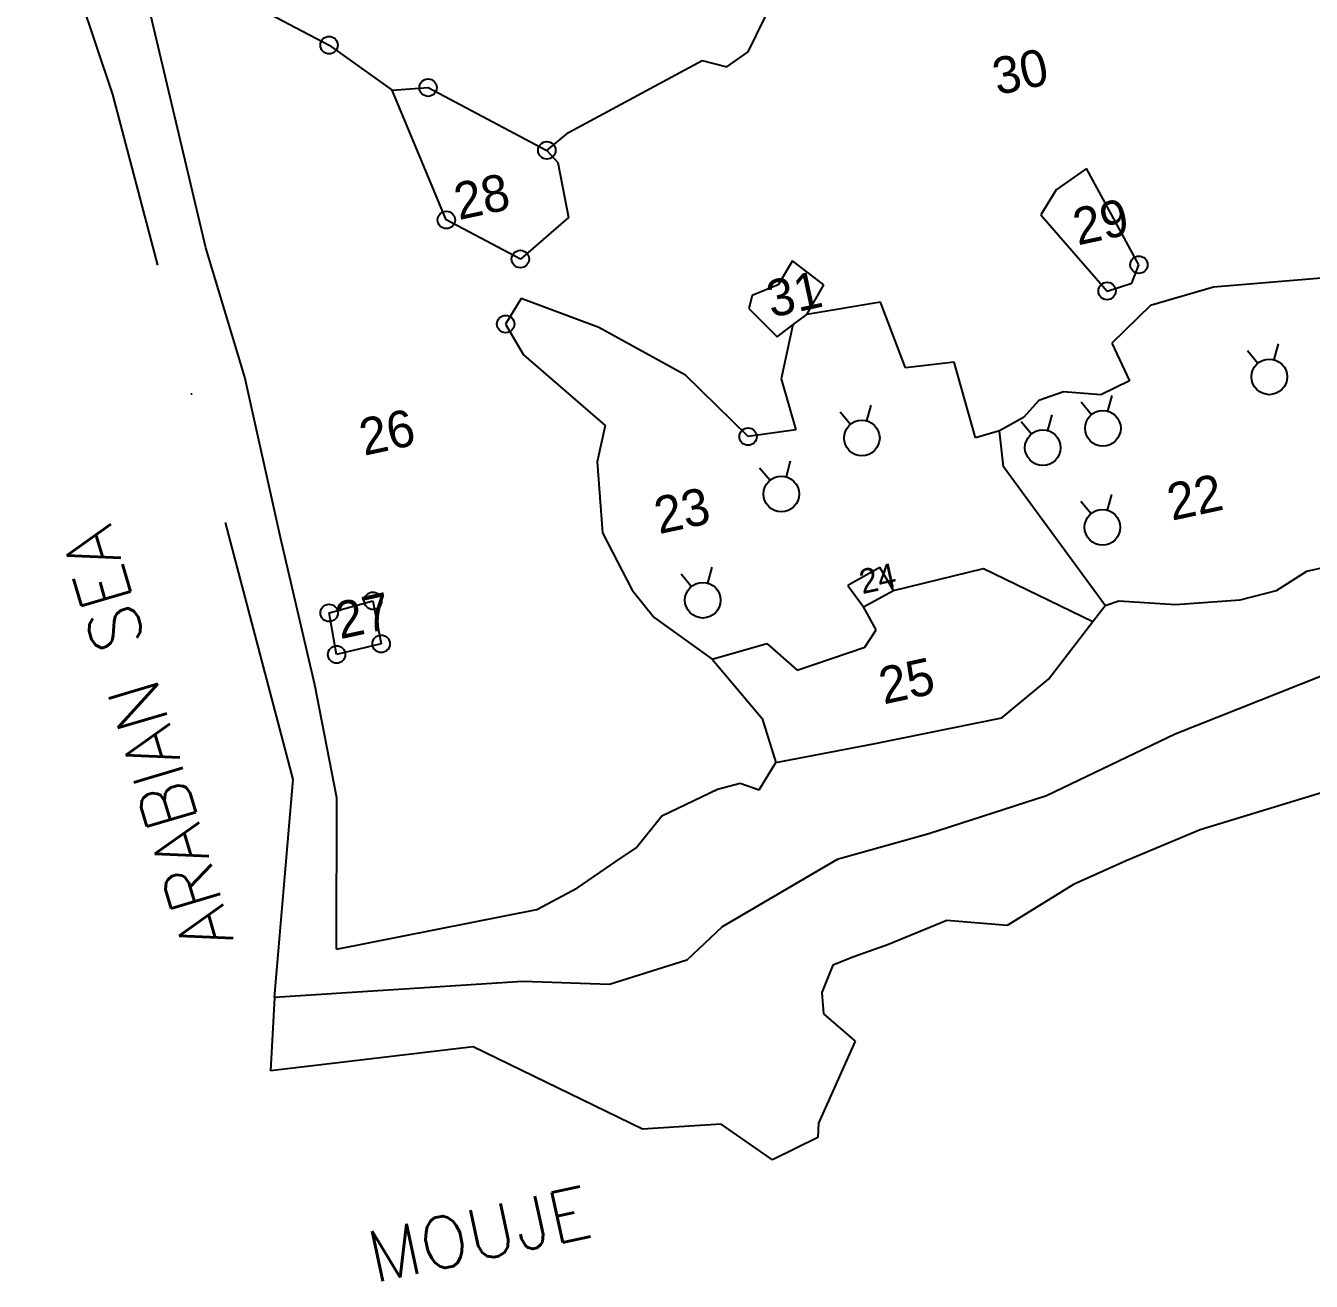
# Model space of a CAD drawing. Header units: metres. Extents: x 328584 to 331613, y 1804654 to 1807240.
# Drawn here: x 328705 to 329319, y 1804654 to 1805254 of the extents above; entities that cross this region are included whole.
import ezdxf

# ---------------------------------------------------------------- set-up
doc = ezdxf.new("R2010")
doc.units = ezdxf.units.M
doc.linetypes.add('DASHDOT', pattern=[25.4, 12.7, -6.35, 0, -6.35])
for name, color, linetype in [('OFF', 1, 'Continuous'), ('POLY_PARCEL', 6, 'Continuous'), ('POLY_WATER', 4, 'Continuous'), ('TEXT_MAPOUT', 7, 'Continuous'), ('TEXT_PARCEL', 7, 'Continuous'), ('V_BOUND_STREAM_LINE', 7, 'DASHDOT')]:
    doc.layers.add(name, color=color, linetype=linetype)
doc.styles.get("Standard").update_dxf_attribs({"font": 'simplex.shx'})
doc.styles.add('TEXT_MAP', font='', dxfattribs={"height": 0.5})
doc.styles.get('TEXT_MAP').set_extended_font_data('Kruti Dev 050')

msp = doc.modelspace()

# ---------------------------------------------------------------- linework, layer by layer
for points in [[(329303.39, 1805101.83), (329301.35, 1805094.32)], [(329288.73, 1805098.66), (329293.7, 1805092.66)], [(329223.9, 1805077.27), (329221.86, 1805069.75)], [(329094.1, 1805069.44), (329099.06, 1805063.44)], [(329108.76, 1805072.61), (329106.72, 1805065.1)], [(329209.24, 1805074.1), (329214.2, 1805068.1)], [(329180.52, 1805064.81), (329185.48, 1805058.82)], [(329195.18, 1805067.98), (329193.14, 1805060.47)], [(329070.29, 1805045.88), (329068.25, 1805038.37)], [(329055.64, 1805042.71), (329060.6, 1805036.71)], [(329209.03, 1805026.79), (329213.99, 1805020.79)], [(329223.68, 1805029.96), (329221.64, 1805022.45)], [(329018.09, 1804991.96), (329023.06, 1804985.96)], [(329032.75, 1804995.13), (329030.71, 1804987.62)]]:
    msp.add_lwpolyline(points)
for centre, radius in [((328849.97, 1805244.55), 4.16), ((328897.26, 1805224.26), 4.16), ((328953.99, 1805194.3), 4.16), ((328905.96, 1805161.06), 4.16), ((328941.34, 1805142.38), 4.16), ((329236.83, 1805139.63), 4.16), ((329221.63, 1805127.11), 4.16), ((328934.31, 1805111.29), 4.16), ((329299.12, 1805086.1), 8.51), ((329219.63, 1805061.54), 8.51), ((329104.49, 1805056.89), 8.51), ((329050.13, 1805057.56), 4.16), ((329190.91, 1805052.26), 8.51), ((329066.02, 1805030.15), 8.51), ((329219.41, 1805014.24), 8.51), ((329028.48, 1804979.41), 8.51), ((328849.99, 1804973.36), 4.16), ((328870.89, 1804979.11), 4.16), ((328874.84, 1804958.58), 4.16), ((328853.55, 1804953.48), 4.16)]:
    msp.add_circle(centre, radius)
at = {"layer": 'OFF'}
msp.add_line((328823.9, 1804789.58), (328822.03, 1804754.61), dxfattribs=at)
at = {"layer": 'POLY_PARCEL'}
for p, q in [((328809.02, 1805265.99), (328849.97, 1805244.55)), ((329050.15, 1805241.43), (329062.17, 1805265.73)), ((328849.97, 1805244.55), (328880.12, 1805223.03)), ((329040, 1805234.22), (329050.15, 1805241.43)), ((328964.31, 1805202.82), (329028.2, 1805237.23)), ((329028.2, 1805237.23), (329040, 1805234.22)), ((328880.12, 1805223.03), (328897.26, 1805224.26)), ((328905.96, 1805161.06), (328880.12, 1805223.03)), ((328897.26, 1805224.26), (328953.99, 1805194.3)), ((328953.99, 1805194.3), (328964.31, 1805202.82)), ((328953.99, 1805194.3), (328959.23, 1805188.48)), ((328959.23, 1805188.48), (328964.4, 1805162.27)), ((329211.87, 1805185.58), (329197.3, 1805175.5)), ((329236.83, 1805139.63), (329211.87, 1805185.58)), ((329197.3, 1805175.5), (329190.06, 1805163.55)), ((328964.4, 1805162.27), (328941.34, 1805142.38)), ((329190.06, 1805163.55), (329221.63, 1805127.11)), ((328941.34, 1805142.38), (328905.96, 1805161.06)), ((329071.41, 1805141.53), (329064.47, 1805130.04)), ((329086.25, 1805130.05), (329071.41, 1805141.53)), ((329233.53, 1805130.84), (329236.83, 1805139.63)), ((329221.63, 1805127.11), (329233.53, 1805130.84)), ((329324.06, 1805133.3), (329272.46, 1805128.98)), ((329052.03, 1805124.99), (329050.43, 1805118.77)), ((329064.47, 1805130.04), (329052.03, 1805124.99)), ((329078.16, 1805115.96), (329086.25, 1805130.05)), ((329272.46, 1805128.98), (329242.39, 1805120.2)), ((328941.69, 1805123.47), (328934.31, 1805111.29)), ((328978.8, 1805109.74), (328941.69, 1805123.47)), ((329050.43, 1805118.77), (329063.95, 1805105.23)), ((329113.46, 1805121.84), (329078.16, 1805115.96)), ((329125.35, 1805090.41), (329113.46, 1805121.84)), ((329242.39, 1805120.2), (329223.96, 1805102.19)), ((329071.54, 1805110.99), (329078.16, 1805115.96)), ((328934.31, 1805111.29), (328942.78, 1805096.66)), ((329020.23, 1805086.95), (328978.8, 1805109.74)), ((329063.95, 1805105.23), (329071.54, 1805110.99)), ((329071.54, 1805110.99), (329065.96, 1805085.09)), ((329223.96, 1805102.19), (329232.41, 1805084.25)), ((328942.78, 1805096.66), (328981.89, 1805062.79)), ((329148.64, 1805093.1), (329125.35, 1805090.41)), ((329158.79, 1805057), (329148.64, 1805093.1)), ((329050.13, 1805057.56), (329020.23, 1805086.95)), ((329065.96, 1805085.09), (329072.99, 1805060.74)), ((329232.41, 1805084.25), (329218.65, 1805077.47)), ((329200.83, 1805078.94), (329188.97, 1805074.86)), ((329218.65, 1805077.47), (329200.83, 1805078.94)), ((329188.97, 1805074.86), (329181.75, 1805066.65)), ((329181.75, 1805066.65), (329170.22, 1805060.25)), ((328981.89, 1805062.79), (328977.98, 1805045.48)), ((329072.99, 1805060.74), (329050.13, 1805057.56)), ((329170.22, 1805060.25), (329158.79, 1805057)), ((329172.11, 1805043.09), (329170.22, 1805060.25)), ((328977.98, 1805045.48), (328980.53, 1805011.64)), ((329220.78, 1804976.82), (329172.11, 1805043.09)), ((328980.53, 1805011.64), (328994.73, 1804984.13)), ((329113.04, 1804995.03), (329097.83, 1804986.45)), ((329119.53, 1804984.09), (329113.04, 1804995.03)), ((329119.53, 1804984.09), (329162.59, 1804994.58)), ((329162.59, 1804994.58), (329214.9, 1804969.18)), ((328994.73, 1804984.13), (329005.2, 1804971.11)), ((329097.83, 1804986.45), (329105.32, 1804976.31)), ((329105.32, 1804976.31), (329119.53, 1804984.09)), ((328849.99, 1804973.36), (328870.89, 1804979.11)), ((328870.89, 1804979.11), (328874.84, 1804958.58)), ((328853.55, 1804953.48), (328849.99, 1804973.36)), ((329005.2, 1804971.11), (329033.04, 1804951.26)), ((329111.25, 1804965.24), (329105.32, 1804976.31)), ((329105.96, 1804957.05), (329111.25, 1804965.24)), ((328874.84, 1804958.58), (328853.55, 1804953.48)), ((329033.04, 1804951.26), (329059.1, 1804958.67)), ((329059.1, 1804958.67), (329073.63, 1804945.94)), ((329073.63, 1804945.94), (329105.96, 1804957.05)), ((329033.04, 1804951.26), (329056.83, 1804922.9)), ((329056.83, 1804922.9), (329063.41, 1804901.84))]:
    msp.add_line(p, q, dxfattribs=at)
at = {"layer": 'POLY_WATER'}
for p, q in [((328791.05, 1805147.67), (328763.37, 1805264.82)), ((328809.67, 1805085.88), (328791.05, 1805147.67)), ((328826.77, 1805009.41), (328809.67, 1805085.88)), ((328843.17, 1804938.99), (328826.77, 1805009.41)), ((329317.02, 1804993.34), (329341.65, 1804998.67)), ((329302.49, 1804984.12), (329317.02, 1804993.34)), ((329285.23, 1804979.52), (329302.49, 1804984.12)), ((329220.78, 1804976.82), (329227.25, 1804979.08)), ((329227.25, 1804979.08), (329254.27, 1804977.4)), ((329254.27, 1804977.4), (329285.23, 1804979.52)), ((329214.9, 1804969.18), (329220.78, 1804976.82)), ((329193.6, 1804941.7), (329214.9, 1804969.18)), ((329171.35, 1804923.26), (329193.6, 1804941.7)), ((328853.66, 1804885.04), (328843.17, 1804938.99)), ((329110.82, 1804911.03), (329171.35, 1804923.26)), ((329063.41, 1804901.84), (329110.82, 1804911.03)), ((329055.5, 1804888.84), (329063.41, 1804901.84)), ((329035.44, 1804889.14), (329046.39, 1804892.08)), ((329046.39, 1804892.08), (329055.5, 1804888.84)), ((329008.92, 1804876.45), (329035.44, 1804889.14)), ((329333.74, 1804890.3), (329266.07, 1804869.77)), ((328853.54, 1804812.8), (328853.66, 1804885.04)), ((328996.6, 1804861.05), (329008.92, 1804876.45)), ((329266.07, 1804869.77), (329230.75, 1804854.88)), ((328986.98, 1804854.63), (328996.6, 1804861.05)), ((328968.56, 1804841.96), (328986.98, 1804854.63)), ((329230.75, 1804854.88), (329205.54, 1804843.54)), ((329205.54, 1804843.54), (329173.93, 1804824.02)), ((328949.22, 1804831.61), (328968.56, 1804841.96)), ((328853.54, 1804812.8), (328949.22, 1804831.61)), ((329145.04, 1804826.37), (329117.14, 1804814.9)), ((329173.93, 1804824.02), (329145.04, 1804826.37)), ((329117.14, 1804814.9), (329100.71, 1804809.08)), ((329100.71, 1804809.08), (329090.69, 1804805.1)), ((329090.69, 1804805.1), (329085.31, 1804791.99)), ((329085.31, 1804791.99), (329086.16, 1804781.76)), ((329086.16, 1804781.76), (329101.23, 1804768.71)), ((329101.23, 1804768.71), (329083.83, 1804729.62)), ((328918.82, 1804766.01), (328822.03, 1804754.61)), ((328999.64, 1804726.81), (328918.82, 1804766.01)), ((329037.25, 1804729.05), (328999.64, 1804726.81)), ((329061.76, 1804712.16), (329037.25, 1804729.05)), ((329083.83, 1804729.62), (329083.51, 1804722.76)), ((329083.51, 1804722.76), (329061.76, 1804712.16))]:
    msp.add_line(p, q, dxfattribs=at)
at = {"layer": 'V_BOUND_STREAM_LINE', "ltscale": 10}
for p, q in [((328746.61, 1805220.93), (328705.03, 1805345.56)), ((328832.86, 1804893.72), (328746.61, 1805220.93)), ((329324.45, 1804943.3), (329254.09, 1804915.43)), ((329254.09, 1804915.43), (329192.68, 1804885.89)), ((328823.9, 1804789.58), (328832.86, 1804893.72)), ((329192.68, 1804885.89), (329136.46, 1804867.86)), ((329136.46, 1804867.86), (329092.73, 1804855.61)), ((329092.73, 1804855.61), (329037.77, 1804823.41)), ((329037.77, 1804823.41), (329020.81, 1804807.46)), ((329020.81, 1804807.46), (328983.99, 1804795.89)), ((328942.55, 1804797.3), (328823.9, 1804789.58)), ((328983.99, 1804795.89), (328942.55, 1804797.3)), ((328823.9, 1804789.58), (328823.9, 1804789.58))]:
    msp.add_line(p, q, dxfattribs=at)

# ---------------------------------------------------------------- texts
at = {"layer": 'TEXT_MAPOUT'}
for s, rotation, p in [('ARABIAN SEA', 106.48146, (328804.44, 1804817)), ('MOUJE', 12.20696, (328871.59, 1804653.19))]:
    msp.add_text(s, height=24.417, rotation=rotation, dxfattribs=at).set_placement(p)
at = {"layer": 'TEXT_PARCEL', "style": 'TEXT_MAP'}
for s, height, p in [('30', 17.58, (329169.19, 1805220.6)), ('28', 17.58, (328911.92, 1805160.94)), ('29', 17.58, (329207.61, 1805148.85)), ('31', 17.58, (329061.2, 1805114.31)), ('26', 17.58, (328866.67, 1805048.35)), ('22', 17.58, (329252.58, 1805017.34)), ('23', 17.58, (329007.59, 1805010.93)), ('24', 11.72, (329104.69, 1804982.28)), ('27', 17.58, (328855.22, 1804960.74)), ('25', 17.58, (329114.9, 1804929.6))]:
    msp.add_text(s, height=height, rotation=12.20696, dxfattribs=at).set_placement(p)

doc.saveas('drawing.dxf')
